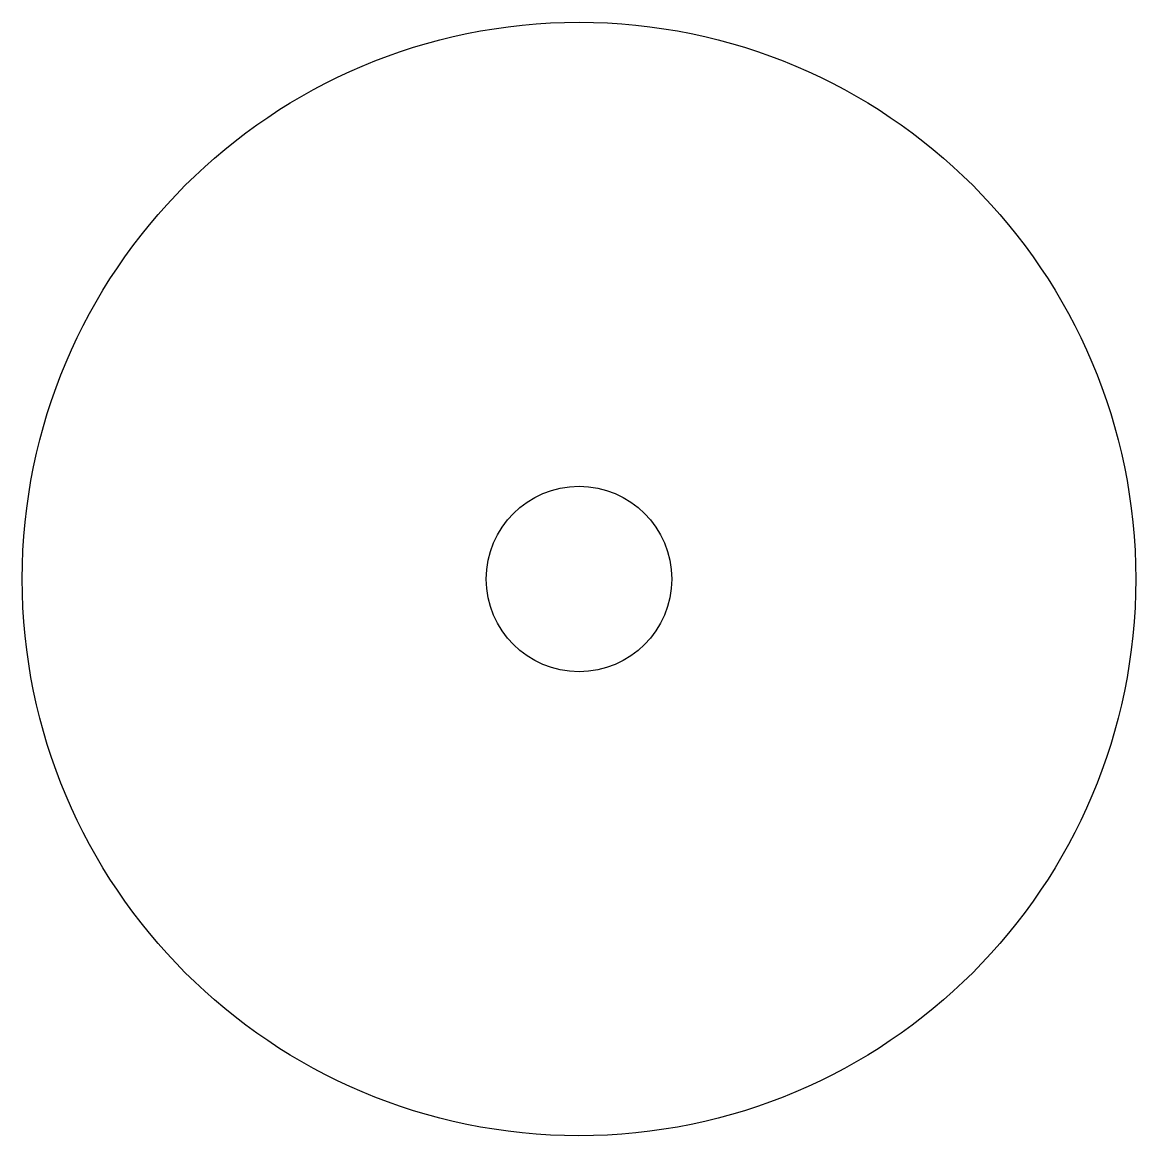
# Model space of a CAD drawing. Header units: metres. Extents: x -60 to 60, y -60 to 60.
import ezdxf

# ---------------------------------------------------------------- set-up
doc = ezdxf.new("R2010")
doc.units = ezdxf.units.M

msp = doc.modelspace()

# ---------------------------------------------------------------- linework, layer by layer
at = {"layer": 'AGUJEROS', "color": 2}
msp.add_circle((0, 0), 10, dxfattribs=at)
at = {"layer": 'PERFIL', "color": 1}
msp.add_circle((0, 0), 60, dxfattribs=at)

doc.saveas('drawing.dxf')
